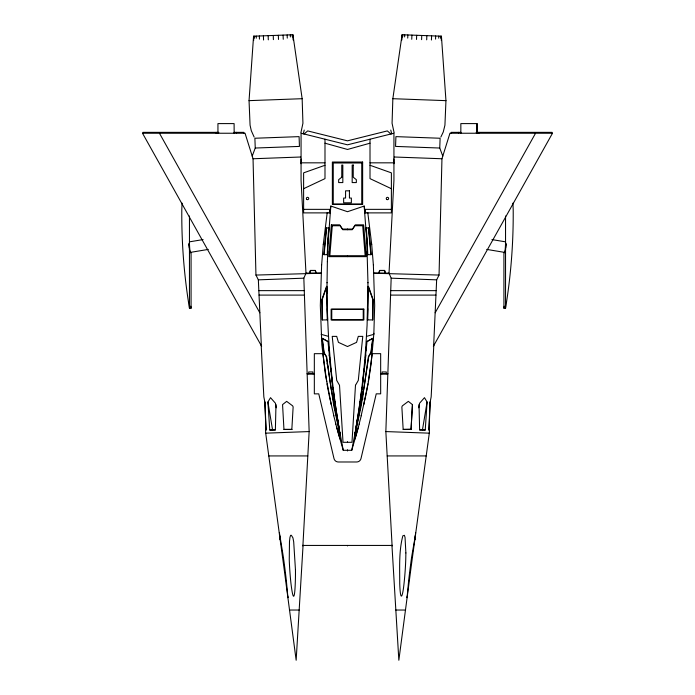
<?xml version="1.0" encoding="UTF-8"?>
<svg xmlns="http://www.w3.org/2000/svg" width="695" height="695" viewBox="0 0 695 695"><rect width="100%" height="100%" fill="white"/><g stroke="black" fill="none" stroke-linecap="round" stroke-linejoin="round"><path stroke-width="1.04" d="M327.284 319.917L327.145 314.305A167.321 35.402 88.7 0 0 326.902 305.887L326.832 303.081A167.408 35.193 -89.7 0 0 326.719 294.697L326.546 286.366L321.828 299.727L322.159 319.917L327.58 319.917L327.441 314.305A167.321 35.402 88.7 0 0 327.293 308.693M326.98 293.194L326.841 286.366L322.132 299.727L322.454 319.917M367.968 282.561L367.09 325.121L365.805 346.979C363.268 381.668 358.646 416.209 351.748 450.299L343.252 450.299L336.502 426.773M430.031 402.579L428.885 429.996L429.458 430.031L429.302 433.167L412.413 557.52A334.173 43.42 -82.4 0 0 409.181 581.941L398.843 660.25L391.945 545.271M343.252 450.299L339.256 429.293C330.898 380.947 326.885 331.871 327.032 282.822L327.032 282.561M327.38 261.494L327.032 282.822M368.02 293.194L368.159 286.366L372.868 299.727L372.546 319.917M433.359 346.301L552.482 133.24L449.952 133.24L441.959 158.755L439.049 275.064L436.651 279.842L433.654 345.762M367.716 319.917L367.855 314.305A167.321 35.402 -88.7 0 1 368.098 305.887L368.168 303.081A167.408 35.193 89.7 0 1 368.281 294.697L368.454 286.366L373.172 299.727L372.841 319.917L367.42 319.917L367.559 314.305A167.321 35.402 -88.7 0 1 367.707 308.693M391.945 545.393L392.11 545.94L385.847 431.569L391.163 278.174L389.018 273.231L393.935 180.318L393.935 133.24L347.5 144.821L301.065 133.24L301.065 180.318L305.982 273.231L303.837 278.174L309.153 431.569L302.89 545.94L303.055 545.271M438.719 38.182L438.788 36.097M440.691 38.26L440.752 36.166M441.29 40.371L441.429 36.192L402.084 34.75L392.849 98.699L392.067 123.25L394.126 132.815M431.447 40.006L431.586 35.836M435.557 39.111L435.661 35.984M275.976 404.655L275.376 429.996L269.756 429.996L267.914 401.997L270.52 397.67L275.455 403.265L276.245 407.8M426.695 39.832L426.843 35.662M416.505 39.459L416.661 35.289M421.604 39.65L421.752 35.471M439.753 148.035L440.117 138.244L395.915 136.628L395.559 146.419L439.753 148.035L442.793 156.097M441.429 36.192L445.955 100.645L444.93 125.187L443.262 131.989L440.856 137.054M411.753 39.285L411.918 35.115M182.064 203.105L181.803 209.499A461.35 367.481 -90 0 0 189.457 308.198L191.073 308.198L191.073 252.832L189.457 252.832M327.38 261.615L328.248 240.366L330.829 206.05L347.5 211.706L364.171 206.05L364.823 210.628L364.64 209.36L391.389 209.351M402.666 36.861L402.753 34.776M404.629 36.931L404.716 34.846M407.722 38.095L407.843 34.959M415.011 539.737L415.627 532.5M327.684 251.208L327.536 254.674L323.827 254.674L326.32 227.951L328.943 227.951L328.666 232.373M401.866 39.971L402.084 34.75M327.232 254.674L327.432 250.191A304.01 61.586 -85.6 0 0 327.805 241.261L327.944 239.028A304.601 60.118 -84 0 0 328.37 232.373L328.648 227.951M429.006 430.005L430.257 401.449M321.629 264.873L320.326 305.565L321.837 344.685L325.347 373.841L331.28 404.811M433.793 345.528L431.161 396.906L429.84 403.543M366.439 336.38L373.823 334.356L374.674 305.6L373.371 264.873M393.935 163.716L393.935 158.955M411.049 429.423L412.439 404.603L408.339 401.371L402.344 405.863L401.866 406.94L403.161 429.423L411.049 429.423L412.439 404.603M291.839 429.423L293.134 406.94L292.656 405.863L286.661 401.371L282.561 404.603L283.951 429.423L291.839 429.423L283.951 429.423M373.884 333.296L371.095 364.024L368.446 381.572L363.72 404.811M303.055 545.393L296.157 660.25L285.819 581.941A334.173 43.42 82.4 0 0 282.587 557.52L265.698 433.167L265.542 430.031L266.115 429.996L264.969 402.579M419.024 404.655L419.624 429.996L425.244 429.996L427.086 401.997L424.48 397.67L419.545 403.265L418.755 407.8M254.144 137.054L251.286 130.66L250.07 125.187L249.045 100.645L253.571 36.192L292.916 34.75L302.151 98.699L302.933 123.25L300.874 132.815M324.122 254.674L326.615 227.951M321.629 264.943L323.314 244.232M366.361 346.518L365.961 350.836M365.335 357.743L366.995 341.61L372.98 338.335L371.165 352.478L368.706 356.7L361.183 405.976L354.867 435.27L362.034 390.13L365.874 354.954M364.51 366.717L364.979 361.496M372.268 353.677L368.298 381.711M323.297 244.397L327.206 212.644M363.137 378.514L363.581 374.631M362.469 384.266L362.964 380.009M366.699 341.61L372.685 338.335L370.861 352.478L368.411 356.7L364.041 387.714L355.11 434.262M363.919 371.729L364.302 368.567M361.739 390.13L362.104 387.454M505.795 248.124A48.285 28.938 -80.5 0 0 506.36 244.649L506.481 243.78M330.325 209.603L330.829 206.05M360.358 399.912L360.844 396.376M330.334 209.525L330.177 210.628L330.36 209.36L303.611 209.351M360.992 395.342L361.591 391.172M359.715 404.421L360.114 401.701M355.962 427.764L355.484 430.483M358.029 415.245L356.135 426.721M419.667 429.831L422.456 429.831L427.086 401.997M358.507 412.344L358.716 411.153M407.452 596.058L407.062 597.683L408.599 581.185A332.479 126.646 -82 0 1 411.675 556.825L415.549 534.429M366.065 394.091L368.029 383.84M354.763 434.227L355.136 432.299M365.874 395.038L361.148 415.758M359.098 424.124L361.313 415.506M303.298 133.805L304.236 130.061M359.272 423.854L355.049 438.945M358.498 426.773L351.748 450.299M329.161 212.887L330.36 209.36M252.207 156.097L255.247 148.035L254.883 138.244L299.085 136.628L299.441 146.419L255.247 148.035M435.157 312.802L535.55 133.24M304.089 133.996L307.677 130.912L347.5 140.842L387.323 130.912L390.911 133.996M303.611 188.701L324.991 178.632L324.991 139.209M324.991 165.271L303.611 172.855L303.611 212.887L330.16 212.887M370.009 143.196L347.5 149.46L324.991 143.196M203.088 239.575L189.457 241.843A48.563 29.364 90 0 0 189.5 244.501A49.11 29.694 -90 0 0 190.161 252.424L208.291 249.409M189.205 248.124A48.285 28.938 80.5 0 1 188.64 244.649L189.5 244.501M269.756 429.996L275.333 429.831M323.835 352.478L326.294 356.7L333.817 405.976L340.133 435.27L332.601 387.454L328.005 341.61L322.02 338.335L323.835 352.478L326.589 356.7L330.959 387.714L339.89 434.262M329.126 354.954L329.665 357.743M249.045 100.645L302.151 98.699M261.641 346.301L142.518 133.24L245.048 133.24L253.041 158.755L300.735 157.009M253.041 158.755L255.951 275.064L321.212 273.231M255.951 275.064L258.349 279.842L303.837 278.174M265.698 433.167L309.145 431.569M279.373 532.5L283.325 556.825A332.479 126.646 82 0 1 286.401 581.185L287.939 597.683L287.548 596.058M477.005 123.597L477.005 133.24L477.057 123.597L460.846 123.597L460.846 133.24M218.873 132.354L142.927 132.354L142.927 133.24M234.067 132.354L243.832 132.354L243.832 133.24M460.933 132.354L451.168 132.354L451.168 133.24M476.127 132.354L552.073 132.354L552.073 133.24M301.065 162.83L324.991 162.83M370.009 162.83L393.935 162.83M364.84 212.887L391.389 212.887L391.389 172.855L370.009 165.271M505.543 252.832L503.927 252.832L503.927 308.198L505.543 308.198A461.35 367.481 90 0 0 513.197 209.499L512.936 203.105M305.974 273.074L309.544 273.074L310.335 270.407L315.382 270.407L316.303 273.074L321.22 273.074M373.78 273.074L378.697 273.074L379.618 270.407L384.665 270.407L385.456 273.074L389.026 273.074M373.788 273.231L439.049 275.064M258.844 290.64L304.271 290.64M390.729 290.64L436.156 290.64M259.044 295.097L304.427 295.097M390.573 295.097L435.956 295.097M326.702 381.711L322.862 353.677L314.331 353.677L314.331 393.857L318.762 393.857L334 458.561A4.439 4.439 0 0 0 338.326 461.984L356.674 461.984A4.439 4.439 0 0 0 361 458.544L376.238 393.839L380.669 393.839L380.669 353.659L372.138 353.677M327.102 363.372L327.805 366.543M307.164 373.745L314.331 373.745M380.669 373.745L387.836 373.745M307.173 373.893L314.331 373.893M380.669 373.893L387.827 373.893M411.049 429.215L403.161 429.423M268.748 455.929L307.798 455.929M387.202 455.929L426.252 455.929M302.812 545.436L392.189 545.436M289.424 610.036L299.171 610.036M395.829 610.036L405.576 610.036M301.065 158.955L301.065 163.716M392.849 98.699L445.955 100.645M394.265 157.009L441.959 158.755M391.163 278.174L436.651 279.842M385.855 431.569L429.302 433.167M422.456 429.831L425.244 429.996M491.912 239.575L505.543 241.843A48.563 29.364 -90 0 1 505.5 244.501A49.11 29.694 90 0 1 504.839 252.424L486.709 249.409M505.5 244.501L506.36 244.649M321.177 334.356L328.561 336.38M391.389 188.701L370.009 178.632L370.009 139.209M328.301 341.61L322.315 338.335L324.139 352.478M159.45 133.24L259.843 312.802M365.839 212.887L364.675 209.603M339.951 438.945L335.728 423.854M390.764 130.061L391.702 133.805M333.687 415.506L335.902 424.124M333.852 415.758L329.126 395.038M265.16 403.543L263.839 396.906L261.207 345.528M339.864 432.299L340.237 434.227M326.971 383.84L328.935 394.091M339.516 430.483L339.038 427.764M336.284 411.153L336.493 412.344M338.865 426.721L336.971 415.245M267.914 401.997L272.544 429.831M334.886 401.701L335.285 404.421M367.794 212.644L371.703 244.397M333.409 391.172L334.008 395.342M332.896 387.454L333.261 390.13M334.156 396.376L334.642 399.912M188.519 243.78L188.64 244.649M330.698 368.567L331.081 371.729M332.036 380.009L332.531 384.266M331.419 374.631L331.863 378.514M279.989 539.737L279.451 534.429M368.385 227.951L370.878 254.674M330.021 361.478L330.49 366.717M329.039 350.836L328.639 346.518M364.171 206.05L366.752 240.366L367.968 282.822M371.686 244.232L373.371 264.943M366.352 227.951L366.63 232.373A304.601 60.118 84 0 0 367.056 239.028L367.195 241.261A304.01 61.586 85.6 0 0 367.568 250.191L367.768 254.674M366.334 232.373L366.057 227.951L368.68 227.951L371.173 254.674L367.464 254.674L367.316 251.208M258.349 279.842L261.346 345.762M264.743 401.449L265.994 430.005M292.916 34.75L293.134 39.971M292.248 34.776L292.334 36.861M290.284 34.846L290.371 36.931M287.157 34.959L287.278 38.095M283.082 35.115L283.247 39.285M278.339 35.289L278.495 39.459M273.248 35.471L273.396 39.65M268.157 35.662L268.305 39.832M263.414 35.836L263.553 40.006M259.339 35.984L259.443 39.111M256.212 36.097L256.281 38.182M254.248 36.166L254.309 38.26M253.571 36.192L253.71 40.371M505.543 215.997L505.543 308.198M478.846 132.354L478.846 133.24M458.552 132.354L458.552 133.24M386.29 373.745L386.29 371.955L382.137 371.955L382.137 373.745M362.703 392.093L362.703 399.712M347.5 229.063L347.5 229.724M347.5 255.717L347.5 256.646M347.5 441.69L347.5 442.307M347.5 449.804L347.5 450.977M347.5 545.436L347.5 545.949M312.863 373.745L312.863 371.955L308.71 371.964L308.71 373.745M236.448 132.354L236.448 133.24M234.154 133.24L234.102 123.597L217.943 123.597L217.943 133.24M216.154 132.354L216.154 133.24M189.457 215.997L189.457 308.198M328.014 243.485A304.01 61.586 -85.6 0 0 328.11 241.261L328.24 239.028A304.601 60.118 -84 0 0 328.387 236.813M190.308 251.547A39.111 23.647 90 0 1 190.161 252.424A48.285 28.938 80.5 0 1 189.361 248.984M190.169 251.573A38.477 23.065 80.5 0 1 190.117 252.433M191.073 308.198A461.35 367.481 -90 0 1 190.743 306.165M366.613 236.813A304.601 60.118 84 0 0 366.76 239.028L366.891 241.261A304.01 61.586 85.6 0 0 366.986 243.485M505.639 248.984A48.285 28.938 -80.5 0 1 504.883 252.433A39.111 23.647 -90 0 1 504.692 251.547M504.883 252.433A38.477 23.065 -80.5 0 1 504.831 251.573M504.257 306.165A461.35 367.481 90 0 1 503.927 308.198M295.436 569.492C295.662 576.546 294.932 616.352 290.944 583.314A306.286 281.675 73.8 0 1 289.259 559.883L289.485 541.457L289.954 537.417L290.597 535.306L291.37 535.28L292.942 537.878L293.698 541.891L295.436 569.492M405.88 552.951L405.741 559.883A306.286 281.675 -73.8 0 1 404.056 583.314C402.709 596.31 400.45 603.912 399.729 583.574C399.755 567.693 398.765 551.283 402.848 535.81L404.403 535.306L405.046 537.417L405.88 552.951M355.484 385.291L351.983 442.307L343.017 442.307L339.516 385.291L336.71 380.4L332.227 336.38L336.71 336.38L338.439 342.366L347.5 346.527L356.561 342.366L358.29 336.38L362.773 336.38L358.29 380.4L355.484 385.291M331.359 224.85L328.761 256.646L366.239 256.646L363.641 224.85L355.293 224.85L352.539 229.063L342.461 229.063L339.707 224.85L331.359 224.85M332.28 225.745L329.838 255.717L365.162 255.717L362.721 225.745L354.85 225.745L352.252 229.724L342.748 229.724L340.15 225.745L332.28 225.745M310.483 270.572L309.753 273.074L316.051 273.074L315.235 270.572L310.483 270.572M379.765 270.572L378.949 273.074L385.247 273.074L384.517 270.572L379.765 270.572M341.758 177.225L338.665 179.675L338.665 182.577L342.826 182.577L342.826 165.054L341.758 165.054L341.758 177.225M362.642 162.039L332.358 162.039L332.358 204.495L362.642 204.495L362.642 162.039M361.748 162.986L333.253 162.986L333.253 203.956L361.748 203.956L361.748 162.986M353.242 165.054L352.174 165.054L352.174 182.577L356.335 182.577L356.335 179.675L353.242 177.225L353.242 165.054M349.429 190.83L345.571 190.83L345.571 198.058L343.643 198.058L343.643 202.801L351.357 202.801L351.357 198.058L349.429 198.058L349.429 190.83M363.867 309.136L331.133 309.136L331.133 319.943L363.867 319.943L363.867 309.136M363.233 309.336L331.767 309.336L331.767 319.735L363.233 319.735L363.233 309.336M306.955 199.526A1.19 1.182 0 0 0 308.736 198.501A1.19 1.182 0 0 0 306.955 197.476A1.19 1.182 0 0 0 306.955 199.526M386.854 199.526A1.19 1.182 0 0 0 388.635 198.501A1.19 1.182 0 0 0 386.854 197.476A1.19 1.182 0 0 0 386.854 199.526"/></g></svg>
